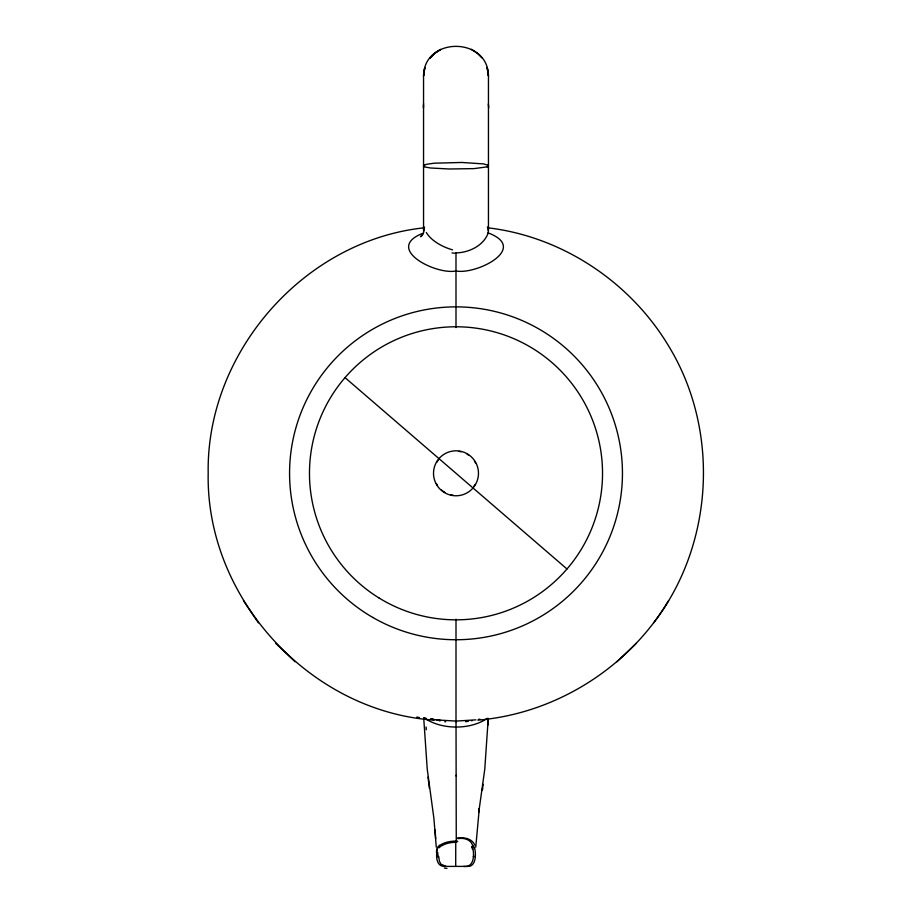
<?xml version="1.0" encoding="UTF-8"?>
<svg xmlns="http://www.w3.org/2000/svg" width="912" height="912" viewBox="0 0 912 912"><rect width="100%" height="100%" fill="white"/><g stroke="black" fill="none" stroke-linecap="round" stroke-linejoin="round"><path stroke-width="1.37" d="M456.023 721.175L456.262 841.582L457.733 841.628M455.704 866.4L455.749 841.343M423.681 232.446L424.525 227.077M487.886 725.108L488.251 718.394L484.762 769.249L478.8 812.022L479.313 808.351L475.745 847.214M437.543 847.75C436.039 853.963 435.252 866.423 444.418 866.4L467.582 866.4C475.87 866.981 476.258 854.555 474.662 848.217M463.706 866.4C473.875 867.802 474.297 855.673 472.94 848.833M473.282 856.493L475.152 856.493M483.143 784.343L482.266 790.487L482.562 788.572M488.205 233.016C483.542 245.738 468.939 252.658 455.989 252.898L456 327.579M477.865 720.149C555.727 713.583 628.573 667.812 668.553 600.7M653.596 622.873C713.959 544.578 720.149 430.247 668.564 345.899C630.363 282.207 562.624 236.903 488.718 227.909M487.259 718.291C470.455 730.136 441.203 729.874 424.593 718.086M423.487 233.7L420.489 236.767L422.302 235.319M616.945 661.747L636.314 643.302M439.481 845.276L438.319 846.496A13.851 9.69 43 0 0 437.372 847.613M441.362 845.584L440.473 846.439A13.167 9.473 37.1 0 0 439.413 847.693M487.202 166.839L488.182 165.334L483.725 163.921L461.871 162.461L434.078 163.202L426.36 164.32L423.544 165.824L425.334 167.033L430.384 167.979L449.285 168.994L474.046 168.617L487.202 166.839A36.206 4.07 -2.2 0 0 488.444 165.824L488.433 165.653A37.312 4.252 2 0 0 487.726 164.798M423.339 233.084C383.097 248.452 436.039 275.185 455.989 270.967C476.189 274.991 529.222 248.44 488.285 232.948M479.849 719.158L478.435 719.431M475.916 719.842L456.228 721.084M423.282 227.909C303.445 241.099 206.066 352.898 208.187 473.305C205.77 597.805 309.943 711.622 434.135 720.149M436.848 856.493L438.718 856.493L439.402 861.236L440.918 864.166L445.877 866.286M456 721.084L436.506 719.91M456.296 840.613L456.912 840.625M445.74 721.837L444.771 721.711M419.509 717.664L416.716 717.299L419.429 717.664M423.692 718.211L426.485 718.565M430.669 719.112L440.45 720.377M423.567 718.2L426.326 718.565M430.464 719.112L433.223 719.465M433.69 719.454L432.265 719.18M440.063 720.925L439.185 720.731M487.418 226.974L488.456 230.896L488.456 75.867L487.156 67.488L488.456 76.027C488.102 36.48 423.898 36.48 423.544 76.027L424.844 67.488L423.544 75.867L423.544 230.896M471.276 49.282L477.341 53.318L481.969 57.912M345.021 377.625L566.979 568.985M275.686 643.302L295.055 661.747M472.975 845.698L473.989 846.94M471.584 846.496L472.222 847.351M243.447 600.7L258.415 622.873M423.738 718.325L427.238 769.147L433.907 818.486L436.255 847.066M428.024 777.138L429.381 788.39M435.024 829.874L435.719 838.721M426.098 727.024L426.269 729.805M423.544 106.818L423.544 106.191M456.148 775.223L456.148 776.021M456.011 721.882L456 619.145M424.365 166.782A36.241 4.081 2 0 1 423.544 165.824A36.89 4.138 -2.6 0 1 424.468 164.958M446.971 868.418A18.297 10.944 -24.3 0 1 444.361 867.985M438.034 856.915A12.893 3.397 86.1 0 1 437.771 852.503M468.415 721.301A25.24 6.35 0 0 1 465.565 721.666M472.291 720.594A31.544 8.983 0.9 0 1 471.515 720.754M473.784 847.145A12.825 8.39 -60.5 0 1 474.331 848.479M457.026 838.071A19.403 13.019 -19.3 0 1 474.707 845.071M439.812 845.401A19.562 10.294 0 0 1 456.262 841.103M471.937 847.647A11.275 7.307 -65.3 0 1 472.496 849.175M458.052 838.641A17.339 12.312 -28 0 1 472.781 846.062M441.853 845.777A17.716 9.166 0 0 1 456.228 842.312M436.449 852.355A9.097 6.281 56.4 0 1 439.025 846.952M455.989 253.183A28.819 23.929 -0.1 0 1 452.033 252.966M488.353 230.93A27.759 14.489 -18.4 0 1 488.023 233.039M452.523 249.842A31.954 16.678 18.5 0 1 426.326 232.503M423.419 106.157A32.342 31.111 0 0 1 423.544 103.706M488.376 103.945A32.023 30.712 2.2 0 1 488.456 106.157M488.684 106.157A32.171 30.837 0 0 1 488.581 108.152M423.453 108.118A32.034 30.723 -2 0 1 423.385 106.818M475.106 484.454A22.116 22.116 0 0 1 473.989 486.187M453.082 495.227A22.116 22.116 0 0 1 450.87 494.817M444.851 492.412A22.116 22.116 0 0 1 441.556 490.063M437.498 485.435A22.116 22.116 0 0 1 436.403 483.565M436.894 462.145A22.116 22.116 0 0 1 438.011 460.423M458.918 451.372A22.116 22.116 0 0 1 461.13 451.793M467.149 454.199A22.116 22.116 0 0 1 468.882 455.316M474.502 461.176A22.116 22.116 0 0 1 475.597 463.045M434.659 53.318L430.031 58.117L434.659 53.318L440.724 49.465L434.659 53.318M372.78 617.447A166.451 166.451 0 0 0 622.451 473.305A166.451 166.451 0 0 0 372.78 329.164A166.451 166.451 0 0 0 372.78 617.447M444.19 492.434A22.481 22.481 0 0 0 478.469 473.966A22.481 22.481 0 0 0 445.341 453.503A22.481 22.481 0 0 0 444.19 492.434M379.016 597.976A146.524 146.524 0 0 0 602.467 477.637A146.524 146.524 0 0 0 386.517 344.303A146.524 146.524 0 0 0 379.016 597.976"/></g></svg>
